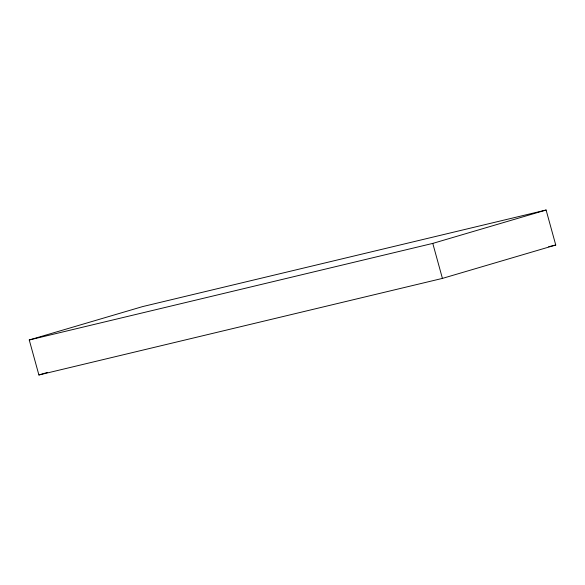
<?xml version="1.0" encoding="UTF-8"?>
<svg xmlns="http://www.w3.org/2000/svg" width="585" height="585" viewBox="0 0 585 585"><rect width="100%" height="100%" fill="white"/><g stroke="black" fill="none" stroke-linecap="round" stroke-linejoin="round"><path stroke-width="0.88" d="M29.25 339.973L142.579 306.598L546.105 210.022L555.75 245.027L442.421 278.401L38.895 374.978L29.25 339.973L432.776 243.397L546.105 210.022M38.895 374.978L47.612 372.411M548.642 246.724L555.75 245.027M432.776 243.397L442.421 278.401"/></g></svg>
